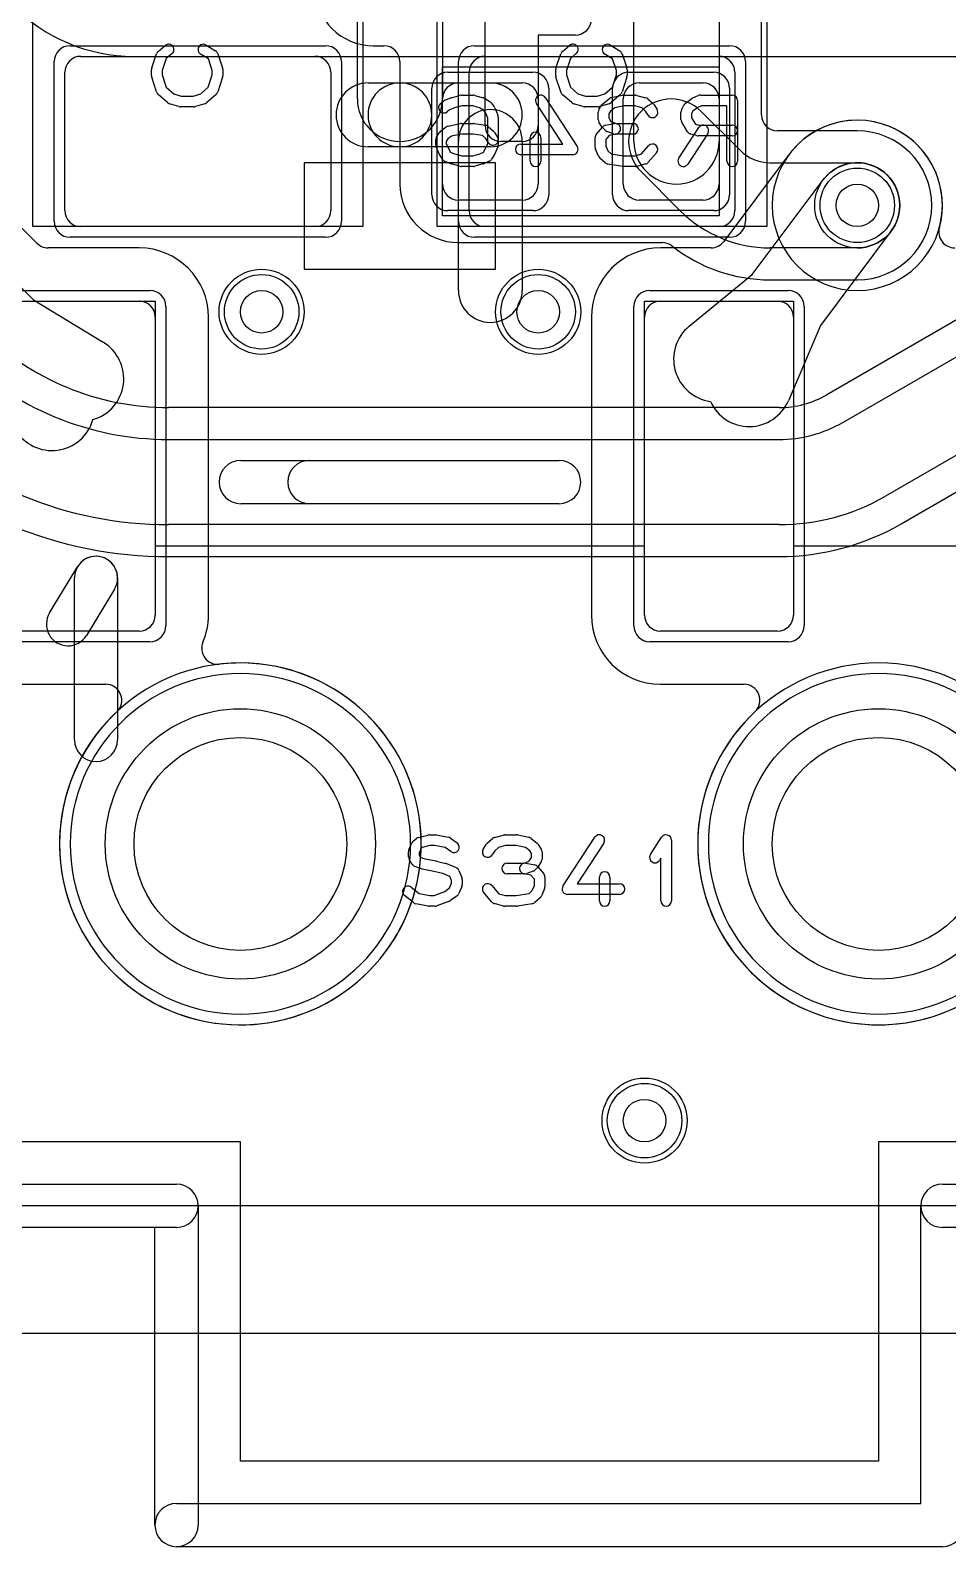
# Model space of a CAD drawing. Extents: x 0 to 20.5, y -1 to 20.
# Drawn here: x 4.11 to 8.43, y -1 to 6.12 of the extents above; entities that cross this region are included whole.
import ezdxf

# ---------------------------------------------------------------- set-up
doc = ezdxf.new("R2010")
doc.units = 0
for name, color, linetype in [('Hole', 1, 'CONTINUOUS'), ('L1', 3, 'CONTINUOUS'), ('L2', 3, 'CONTINUOUS'), ('L3', 3, 'CONTINUOUS'), ('L4', 3, 'CONTINUOUS'), ('MetalMask-A', 176, 'CONTINUOUS'), ('MetalMask-B', 176, 'CONTINUOUS'), ('Outline', 7, 'CONTINUOUS'), ('PartsArea-A', 111, 'CONTINUOUS'), ('PartsArea-B', 111, 'CONTINUOUS'), ('PartsSilk-A', 221, 'CONTINUOUS'), ('PartsSilk-B', 221, 'CONTINUOUS'), ('Resist-A', 2, 'CONTINUOUS'), ('Resist-B', 2, 'CONTINUOUS'), ('Silk-A', 140, 'CONTINUOUS')]:
    doc.layers.add(name, color=color, linetype=linetype)

msp = doc.modelspace()

# ---------------------------------------------------------------- linework, layer by layer
at = {"layer": 'Hole'}
for centre, radius in [((8, 5.3), 0.1), ((5.2, 4.8), 0.1), ((6.5, 4.8), 0.1), ((5.1, 2.3), 0.5), ((8.1, 2.3), 0.5), ((7, 1), 0.1)]:
    msp.add_circle(centre, radius, dxfattribs=at)
at = {"layer": 'L1'}
for p, q in [((4.35, 6), (5.45, 6)), ((4.6, 5.99996), (12.6, 5.99996)), ((6.25, 6), (7.35, 6)), ((4.275, 5.275), (4.275, 5.925)), ((5.525, 5.925), (5.525, 5.275)), ((6.175, 5.275), (6.175, 5.925)), ((7.425, 5.925), (7.425, 5.275)), ((6.3, 5.5), (5.4, 5.5)), ((5.4, 5.5), (5.4, 5)), ((6.3, 5), (6.3, 5.5)), ((7.67997, 5.54002), (7.37248, 5.13003)), ((4.14374, 5.122), (3.84928, 5.41646)), ((7.50649, 4.97532), (7.84, 5.42)), ((3.84142, 5.14142), (4.12735, 4.85549)), ((5.45, 5.2), (4.35, 5.2)), ((7.35, 5.2), (6.25, 5.2)), ((8.16, 5.18), (7.82649, 4.73532)), ((4.625, 5.10004), (4.19675, 5.10004)), ((7.3125, 5.10004), (7.075, 5.10004)), ((5.4, 5), (6.3, 5)), ((7.20976, 4.73196), (7.50649, 4.97532)), ((4.075, 4.85), (4.625, 4.85)), ((4.12735, 4.85549), (4.45552, 4.65655)), ((7.075, 4.85), (7.625, 4.85)), ((4.7, 4.775), (4.7, 3.375)), ((4.95004, 3.375), (4.95004, 4.775)), ((6.74996, 4.775), (6.74996, 3.375)), ((7, 3.375), (7, 4.775)), ((7.7, 4.775), (7.7, 3.375)), ((7.82649, 4.73532), (7.67596, 4.38232)), ((4.625, 3.3), (4.075, 3.3)), ((7.625, 3.3), (7.075, 3.3)), ((4.075, 3.04996), (4.46752, 3.04996)), ((7.075, 3.04996), (7.46752, 3.04996)), ((9.61276, 0.6), (3.58724, 0.6))]:
    msp.add_line(p, q, dxfattribs=at)
for centre in [(8, 5.3), (5.2, 4.8), (6.5, 4.8), (7, 1)]:
    msp.add_circle(centre, 0.2, dxfattribs=at)
for centre, radius, start, end in [((4.6, 6.8), 0.80004, 180, -90), ((4.35, 5.925), 0.075, 90, 180), ((5.45, 5.925), 0.075, 0, 90), ((6.25, 5.925), 0.075, 90, 180), ((7.35, 5.925), 0.075, 0, 90), ((8, 5.3), 0.40004, -15.255621, 143.130389), ((8, 5.3), 0.2, -36.869898, 143.130102), ((4.35, 5.275), 0.075, 180, -90), ((5.45, 5.275), 0.075, -90, 0), ((6.25, 5.275), 0.075, 180, -90), ((7.35, 5.275), 0.075, -90, 0), ((7.3125, 5.17501), 0.07497, -90, -36.866841), ((8.45827, 5.17501), 0.07497, 164.7422, -90), ((4.19675, 5.17501), 0.07497, -135, -90), ((4.625, 4.775), 0.32504, 0, 90), ((7.075, 4.775), 0.32504, 90, 180), ((4.625, 4.775), 0.075, 0, 90), ((7.075, 4.775), 0.075, 90, 180), ((7.625, 4.775), 0.075, 0, 90), ((7.33659, 4.57732), 0.2, 129.357335, -97.816518), ((4.35184, 4.48552), 0.2, -74.055391, 58.775118), ((7.49199, 4.46077), 0.2, -155.923778, -23.094941), ((4.21448, 4.34816), 0.2, -148.775361, -15.944609), ((4.625, 3.375), 0.075, -90, 0), ((4.625, 3.375), 0.32504, -22.979866, 0), ((7.075, 3.375), 0.32504, 180, -90), ((7.075, 3.375), 0.075, 180, -90), ((7.625, 3.375), 0.075, -90, 0), ((4.99327, 3.21883), 0.07497, 157.019172, -83.374547), ((5.1, 2.3), 0.85004, 133.138006, 96.625726), ((4.46752, 2.97499), 0.07497, -46.864685, 90), ((7.46752, 2.97499), 0.07497, -46.864685, 90), ((8.1, 2.3), 0.85004, 133.138006, 46.861994)]:
    msp.add_arc(centre, radius, start, end, dxfattribs=at)
at = {"layer": 'L2'}
msp.add_line((17.75653, 0.6), (2.24347, 0.6), dxfattribs=at)
for centre in [(5.2, 4.8), (6.5, 4.8), (7, 1)]:
    msp.add_circle(centre, 0.2, dxfattribs=at)
for centre, radius, start, end in [((8, 5.3), 0.40004, 90, -90), ((8, 5.3), 0.40004, -90, 90), ((5.1, 2.3), 0.80004, 90, -90), ((5.1, 2.3), 0.80004, -90, 90), ((8.1, 2.3), 0.80004, 90, -90), ((8.1, 2.3), 0.80004, -90, 90)]:
    msp.add_arc(centre, radius, start, end, dxfattribs=at)
at = {"layer": 'L3'}
msp.add_line((17.75653, 0.6), (2.24347, 0.6), dxfattribs=at)
for centre in [(5.2, 4.8), (6.5, 4.8), (7, 1)]:
    msp.add_circle(centre, 0.2, dxfattribs=at)
for centre, radius, start, end in [((8, 5.3), 0.40004, 90, -90), ((8, 5.3), 0.40004, -90, 90), ((5.1, 2.3), 0.80004, 90, -90), ((5.1, 2.3), 0.80004, -90, 90), ((8.1, 2.3), 0.80004, 90, -90), ((8.1, 2.3), 0.80004, -90, 90)]:
    msp.add_arc(centre, radius, start, end, dxfattribs=at)
at = {"layer": 'L4'}
for p, q in [((6.25004, 5.67497), (6.25004, 6.875)), ((7.55004, 5.72501), (7.55004, 6.875)), ((5.65, 5.8), (5.65, 6.6)), ((6.05, 6.6), (6.05, 5.8)), ((6.95, 5.6), (6.95, 6.6)), ((7.35, 6.6), (7.35, 5.6)), ((6.67499, 6.1), (6.5, 6.1)), ((6.5, 6.1), (6.5, 5.67497)), ((5.725, 6.04996), (5.77499, 6.04996)), ((5.84996, 5.97499), (5.84996, 5.4)), ((5.7, 5.875), (5.85, 5.875)), ((5.85, 5.875), (6.275, 5.875)), ((6.125, 5.875), (6.425, 5.875)), ((6.975, 5.875), (7.275, 5.875)), ((6.05, 5.4), (6.05, 5.8)), ((6.5, 5.8), (6.5, 5.4)), ((6.9, 5.4), (6.9, 5.8)), ((7.35, 5.8), (7.35, 5.4)), ((7.26642, 5.74142), (7.44927, 5.55858)), ((8, 5.65004), (7.62501, 5.65004)), ((5.85, 5.575), (5.7, 5.575)), ((6.275, 5.575), (5.85, 5.575)), ((6.125, 4.9), (6.125, 5.6)), ((6.42503, 5.6), (6.32501, 5.6)), ((6.425, 5.6), (6.425, 4.9)), ((7.59069, 5.5), (8, 5.5)), ((7.16642, 5.27574), (6.98358, 5.45858)), ((6.425, 5.325), (6.125, 5.325)), ((7.275, 5.325), (6.975, 5.325)), ((9.2178, 5.19596), (7.85704, 4.41032)), ((6.125, 5.12496), (7.08263, 5.12496)), ((8, 5.1), (7.59069, 5.1)), ((7.93205, 4.28038), (9.29282, 5.06603)), ((7.59069, 4.94996), (8, 4.94996)), ((9.49282, 4.71962), (8.13205, 3.93397)), ((8.20707, 3.80404), (9.56783, 4.58968)), ((7.63205, 4.35004), (4.76274, 4.35004)), ((4.76274, 4.2), (7.63205, 4.2)), ((7.63205, 3.8), (4.76274, 3.8)), ((4.76274, 3.64996), (7.63205, 3.64996)), ((9.77499, 0.6), (2.24347, 0.6))]:
    msp.add_line(p, q, dxfattribs=at)
for centre in [(8, 5.3), (5.2, 4.8), (6.5, 4.8), (7, 1)]:
    msp.add_circle(centre, 0.2, dxfattribs=at)
for centre, radius, start, end in [((5.725, 6.325), 0.27504, 180, -90), ((6.67499, 6.17497), 0.07497, -90, 0), ((5.77499, 5.97499), 0.07497, 0, 90), ((5.7, 5.725), 0.15, 90, -90), ((5.85, 5.725), 0.15, 90, -90), ((5.85, 5.725), 0.15, -90, 90), ((6.125, 5.8), 0.075, 90, 180), ((6.275, 5.725), 0.15, -90, 90), ((6.425, 5.8), 0.075, 0, 90), ((6.975, 5.8), 0.075, 90, 180), ((7.275, 5.8), 0.075, 0, 90), ((5.85, 5.8), 0.2, 180, 0), ((7.125, 5.6), 0.2, 45, -135), ((6.275, 5.6), 0.15, 0, 180), ((7.62501, 5.72501), 0.07497, 180, -90), ((6.32501, 5.67497), 0.07497, 180, -90), ((6.42503, 5.67497), 0.07497, -90, 0), ((8, 5.3), 0.35004, -90, 90), ((7.15, 5.6), 0.2, 180, 0), ((7.59069, 5.7), 0.2, -135, -90), ((8, 5.3), 0.2, -90, 90), ((6.125, 5.4), 0.27504, 180, -90), ((6.125, 5.4), 0.075, 180, -90), ((6.425, 5.4), 0.075, -90, 0), ((6.975, 5.4), 0.075, 180, -90), ((7.275, 5.4), 0.075, -90, 0), ((7.59069, 5.7), 0.6, -135.000675, -90), ((7.08263, 5.04999), 0.07497, 51.988282, 90), ((7.59069, 5.7), 0.75004, -128.011863, -90), ((6.275, 4.9), 0.15, 180, 0), ((4.76273, 5.60001), 1.24997, -134.999352, -89.999542), ((4.76274, 5.6), 1.4, -135, -90), ((7.63206, 4.8), 0.44996, -90.001273, -60.000204), ((4.76274, 5.6), 1.8, -135, -90), ((7.63205, 4.8), 0.6, -90, -60.000227), ((4.76274, 5.6), 1.95004, -135, -90), ((7.63205, 4.8), 1, -90, -60.000132), ((7.63205, 4.8), 1.15004, -90, -59.999904), ((5.1, 2.3), 0.85004, 90, -90), ((5.1, 2.3), 0.85004, -90, 90), ((8.1, 2.3), 0.85004, 90, -90), ((8.1, 2.3), 0.85004, -90, 90)]:
    msp.add_arc(centre, radius, start, end, dxfattribs=at)
at = {"layer": 'MetalMask-A'}
for p, q in [((4.35, 6), (5.45, 6)), ((6.25, 6), (7.35, 6)), ((4.275, 5.275), (4.275, 5.925)), ((5.525, 5.925), (5.525, 5.275)), ((6.175, 5.275), (6.175, 5.925)), ((7.425, 5.925), (7.425, 5.275)), ((5.45, 5.2), (4.35, 5.2)), ((7.35, 5.2), (6.25, 5.2)), ((4.075, 4.85), (4.625, 4.85)), ((7.075, 4.85), (7.625, 4.85)), ((4.7, 4.775), (4.7, 3.375)), ((7, 3.375), (7, 4.775)), ((7.7, 4.775), (7.7, 3.375)), ((4.625, 3.3), (4.075, 3.3)), ((7.625, 3.3), (7.075, 3.3))]:
    msp.add_line(p, q, dxfattribs=at)
for centre, start, end in [((4.35, 5.925), 90, 180), ((5.45, 5.925), 0, 90), ((6.25, 5.925), 90, 180), ((7.35, 5.925), 0, 90), ((4.35, 5.275), 180, -90), ((5.45, 5.275), -90, 0), ((6.25, 5.275), 180, -90), ((7.35, 5.275), -90, 0), ((4.625, 4.775), 0, 90), ((7.075, 4.775), 90, 180), ((7.625, 4.775), 0, 90), ((4.625, 3.375), -90, 0), ((7.075, 3.375), 180, -90), ((7.625, 3.375), -90, 0)]:
    msp.add_arc(centre, 0.075, start, end, dxfattribs=at)
at = {"layer": 'MetalMask-B'}
for p, q in [((6.125, 5.875), (6.425, 5.875)), ((6.975, 5.875), (7.275, 5.875)), ((6.05, 5.4), (6.05, 5.8)), ((6.5, 5.8), (6.5, 5.4)), ((6.9, 5.4), (6.9, 5.8)), ((7.35, 5.8), (7.35, 5.4)), ((6.425, 5.325), (6.125, 5.325)), ((7.275, 5.325), (6.975, 5.325))]:
    msp.add_line(p, q, dxfattribs=at)
for centre, start, end in [((6.125, 5.8), 90, 180), ((6.425, 5.8), 0, 90), ((6.975, 5.8), 90, 180), ((7.275, 5.8), 0, 90), ((6.125, 5.4), 180, -90), ((6.425, 5.4), -90, 0), ((6.975, 5.4), 180, -90), ((7.275, 5.4), -90, 0)]:
    msp.add_arc(centre, 0.075, start, end, dxfattribs=at)
at = {"layer": 'Outline'}
msp.add_line((18.05, 0), (1.95, 0), dxfattribs=at)
at = {"layer": 'PartsArea-A'}
for p, q in [((4.125, 5.2), (4.125, 7.8)), ((5.675, 7.8), (5.675, 5.2)), ((6.025, 5.2), (6.025, 7.8)), ((7.575, 7.8), (7.575, 5.2)), ((5.675, 5.2), (4.125, 5.2)), ((7.575, 5.2), (6.025, 5.2)), ((4, 4.85), (4.7, 4.85)), ((4.7, 4.85), (4.7, 3.7)), ((7, 3.7), (7, 4.85)), ((7, 4.85), (7.7, 4.85)), ((7.7, 4.85), (7.7, 3.7)), ((4.7, 3.7), (7, 3.7)), ((7.7, 3.7), (8.5, 3.7)), ((5.1, 0.9), (3.35, 0.9)), ((5.1, -0.6), (5.1, 0.9)), ((9.85, 0.9), (8.1, 0.9)), ((8.1, 0.9), (8.1, -0.6)), ((8.1, -0.6), (5.1, -0.6))]:
    msp.add_line(p, q, dxfattribs=at)
at = {"layer": 'PartsArea-B'}
for p, q in [((6.05, 5.95), (7.35, 5.95)), ((6.05, 5.25), (6.05, 5.95)), ((7.35, 5.95), (7.35, 5.25)), ((7.35, 5.25), (6.05, 5.25))]:
    msp.add_line(p, q, dxfattribs=at)
at = {"layer": 'PartsSilk-A'}
for p, q in [((4.68369, 5.9454), (4.70591, 6.01207)), ((4.71363, 6.02338), (4.74696, 6.05115)), ((4.7511, 5.98952), (4.73241, 5.93344)), ((4.77896, 6.01273), (4.7511, 5.98952)), ((4.9495, 5.98773), (4.91268, 6.01074)), ((4.93918, 6.05314), (4.98362, 6.02537)), ((4.96759, 5.93344), (4.9495, 5.98773)), ((4.99409, 6.01207), (5.01631, 5.9454)), ((6.58369, 5.9454), (6.60591, 6.01207)), ((6.61363, 6.02338), (6.64696, 6.05115)), ((6.6511, 5.98952), (6.63241, 5.93344)), ((6.67896, 6.01273), (6.6511, 5.98952)), ((6.8495, 5.98773), (6.81268, 6.01074)), ((6.83918, 6.05314), (6.88362, 6.02537)), ((6.86759, 5.93344), (6.8495, 5.98773)), ((6.89409, 6.01207), (6.91631, 5.9454)), ((4.68241, 5.90972), (4.68241, 5.9375)), ((4.73241, 5.93344), (4.73241, 5.91362)), ((4.73241, 5.91362), (4.75132, 5.85452)), ((4.94868, 5.85452), (4.96759, 5.91362)), ((4.96759, 5.91362), (4.96759, 5.93344)), ((5.01759, 5.9375), (5.01759, 5.90972)), ((6.58241, 5.90972), (6.58241, 5.9375)), ((6.63241, 5.93344), (6.63241, 5.91362)), ((6.63241, 5.91362), (6.65132, 5.85452)), ((6.84868, 5.85452), (6.86759, 5.91362)), ((6.86759, 5.91362), (6.86759, 5.93344)), ((6.91759, 5.9375), (6.91759, 5.90972)), ((4.70582, 5.83266), (4.6836, 5.9021)), ((4.75132, 5.85452), (4.78656, 5.82368)), ((4.91344, 5.82368), (4.94868, 5.85452)), ((5.0164, 5.9021), (4.99418, 5.83266)), ((6.60582, 5.83266), (6.5836, 5.9021)), ((6.65132, 5.85452), (6.68656, 5.82368)), ((6.81344, 5.82368), (6.84868, 5.85452)), ((6.9164, 5.9021), (6.89418, 5.83266)), ((4.75761, 5.78258), (4.71317, 5.82147)), ((4.81106, 5.76364), (4.76661, 5.77753)), ((4.78656, 5.82368), (4.82234, 5.8125)), ((4.82234, 5.8125), (4.87766, 5.8125)), ((4.87766, 5.8125), (4.91344, 5.82368)), ((4.93339, 5.77753), (4.88894, 5.76364)), ((4.98683, 5.82147), (4.94239, 5.78258)), ((6.65761, 5.78258), (6.61317, 5.82147)), ((6.71106, 5.76364), (6.66661, 5.77753)), ((6.68656, 5.82368), (6.72234, 5.8125)), ((6.72234, 5.8125), (6.77766, 5.8125)), ((6.77766, 5.8125), (6.81344, 5.82368)), ((6.83339, 5.77753), (6.78894, 5.76364)), ((6.88683, 5.82147), (6.84239, 5.78258)), ((4.88148, 5.7625), (4.81852, 5.7625)), ((6.78148, 5.7625), (6.71852, 5.7625)), ((5.1016, 4.1016), (6.5984, 4.1016)), ((6.5984, 3.8984), (5.1016, 3.8984)), ((4.20298, 3.38487), (4.33439, 3.60222)), ((4.31973, 2.78892), (4.31973, 3.54965)), ((4.50827, 3.49708), (4.37686, 3.27973)), ((4.52293, 3.54965), (4.52293, 2.78892)), ((5.8922, 2.27166), (5.90609, 2.30499)), ((5.91355, 2.31489), (5.92744, 2.326)), ((5.937, 2.33073), (5.98144, 2.34184)), ((5.94978, 2.27984), (5.94028, 2.25704)), ((5.95442, 2.28355), (5.94978, 2.27984)), ((5.99058, 2.29259), (5.95442, 2.28355)), ((5.9875, 2.34259), (6.01528, 2.34259)), ((6.01292, 2.29259), (5.99058, 2.29259)), ((6.06343, 2.28297), (6.01292, 2.29259)), ((6.01996, 2.34215), (6.07829, 2.33104)), ((6.08947, 2.26404), (6.06343, 2.28297)), ((6.08831, 2.3267), (6.11887, 2.30448)), ((6.2413, 2.27529), (6.25519, 2.29751)), ((6.25978, 2.30295), (6.28478, 2.32517)), ((6.29495, 2.33064), (6.33662, 2.34175)), ((6.31356, 2.28385), (6.29568, 2.26796)), ((6.34634, 2.29259), (6.31356, 2.28385)), ((6.34306, 2.34259), (6.39861, 2.34259)), ((6.39601, 2.29259), (6.34634, 2.29259)), ((6.44042, 2.28324), (6.39601, 2.29259)), ((6.40376, 2.34205), (6.45654, 2.33094)), ((6.46023, 2.2674), (6.44042, 2.28324)), ((6.46701, 2.326), (6.49479, 2.30378)), ((6.50037, 2.29751), (6.51426, 2.27529)), ((6.61657, 2.10163), (6.76657, 2.33126)), ((6.80843, 2.30392), (6.68369, 2.11296)), ((7.02763, 2.2497), (7.08041, 2.33118)), ((7.12639, 2.31759), (7.12639, 2.03241)), ((5.89028, 2.23981), (5.89028, 2.26204)), ((5.90797, 2.20434), (5.89408, 2.22656)), ((5.94028, 2.25704), (5.94028, 2.24698)), ((5.94028, 2.24698), (5.94581, 2.23814)), ((5.94581, 2.23814), (5.96648, 2.23062)), ((5.96648, 2.23062), (6.02018, 2.21988)), ((6.02134, 2.21962), (6.06578, 2.20851)), ((6.29568, 2.26796), (6.2837, 2.24879)), ((6.35417, 2.20926), (6.4331, 2.20926)), ((6.4331, 2.20926), (6.4543, 2.21697)), ((6.44188, 2.20887), (6.48355, 2.20146)), ((6.4543, 2.21697), (6.45948, 2.22215)), ((6.45948, 2.22215), (6.46806, 2.23587)), ((6.46806, 2.25487), (6.46023, 2.2674)), ((6.46806, 2.23587), (6.46806, 2.25487)), ((6.51426, 2.21545), (6.50037, 2.19323)), ((6.51806, 2.26204), (6.51806, 2.2287)), ((7.07639, 2.23301), (7.06959, 2.22252)), ((7.07639, 2.03241), (7.07639, 2.23301)), ((5.95118, 2.18299), (5.92063, 2.1941)), ((6.00979, 2.17097), (5.95482, 2.18197)), ((6.05184, 2.16046), (6.00979, 2.17097)), ((6.08505, 2.14662), (6.05184, 2.16046)), ((6.06934, 2.20734), (6.11379, 2.18882)), ((6.09306, 2.12741), (6.08505, 2.14662)), ((6.12725, 2.17536), (6.14114, 2.14203)), ((6.4375, 2.15926), (6.35417, 2.15926)), ((6.46581, 2.15383), (6.43312, 2.15965)), ((6.4766, 2.17187), (6.44604, 2.16076)), ((6.48194, 2.13447), (6.46581, 2.15383)), ((6.49685, 2.1888), (6.48574, 2.17769)), ((6.49838, 2.19285), (6.52615, 2.15952)), ((6.53194, 2.14352), (6.53194, 2.09907)), ((6.7875, 2.03241), (6.7875, 2.14352)), ((6.8375, 2.14352), (6.8375, 2.03241)), ((5.90312, 2.09637), (5.93994, 2.06692)), ((5.93994, 2.06692), (5.98986, 2.05741)), ((6.01068, 2.05741), (6.0616, 2.07681)), ((6.0616, 2.07681), (6.08379, 2.09294)), ((6.08379, 2.09294), (6.09306, 2.11519)), ((6.09306, 2.11519), (6.09306, 2.12741)), ((6.14114, 2.10058), (6.12725, 2.06724)), ((6.14306, 2.13241), (6.14306, 2.11019)), ((6.28258, 2.02706), (6.24369, 2.0715)), ((6.28131, 2.10442), (6.31519, 2.06571)), ((6.39662, 2.05741), (6.45691, 2.06705)), ((6.45691, 2.06705), (6.47218, 2.08063)), ((6.47218, 2.08063), (6.48194, 2.10407)), ((6.48194, 2.10407), (6.48194, 2.13447)), ((6.53002, 2.08946), (6.51614, 2.05613)), ((6.68369, 2.11296), (6.88194, 2.11296)), ((5.91355, 2.024), (5.87188, 2.05733)), ((5.98282, 2.00785), (5.92449, 2.01896)), ((6.01528, 2.00741), (5.9875, 2.00741)), ((5.98986, 2.05741), (6.01068, 2.05741)), ((6.08251, 2.03127), (6.02418, 2.00905)), ((6.11887, 2.05663), (6.08831, 2.03441)), ((6.33662, 2.00825), (6.29495, 2.01936)), ((6.31519, 2.06571), (6.34634, 2.05741)), ((6.39861, 2.00741), (6.34306, 2.00741)), ((6.34634, 2.05741), (6.39662, 2.05741)), ((6.47201, 2.01883), (6.40256, 2.00772)), ((6.50967, 2.04705), (6.48467, 2.02483)), ((6.88194, 2.06296), (6.6375, 2.06296)), ((3.6236, 0.7016), (4.8, 0.7016)), ((8.4, 0.7016), (9.5764, 0.7016)), ((4.9016, 0.6), (4.9016, -0.9)), ((8.2984, -0.7984), (8.2984, 0.6)), ((4.6984, 0.4984), (3.6236, 0.4984)), ((4.6984, -0.9), (4.6984, 0.4984)), ((4.8, -0.7984), (8.2984, -0.7984)), ((8.4, -1.0016), (4.8, -1.0016))]:
    msp.add_line(p, q, dxfattribs=at)
for centre, radius, start, end in [((4.76296, 6.03194), 0.025, -50.209101, 129.800498), ((4.92593, 6.03194), 0.025, 57.994617, -122.000747), ((6.66296, 6.03194), 0.025, -50.209101, 129.800498), ((6.82593, 6.03194), 0.025, 57.994617, -122.000747), ((4.72963, 6.00417), 0.025, 129.790899, 161.579545), ((4.97037, 6.00417), 0.025, 18.420455, 57.994617), ((6.62963, 6.00417), 0.025, 129.790899, 161.579545), ((6.87037, 6.00417), 0.025, 18.420455, 57.994617), ((4.70741, 5.9375), 0.025, 161.579545, 180), ((4.99259, 5.9375), 0.025, 0, 18.420455), ((6.60741, 5.9375), 0.025, 161.579545, 180), ((6.89259, 5.9375), 0.025, 0, 18.420455), ((4.70741, 5.90972), 0.025, 180, -162.253582), ((4.99259, 5.90972), 0.025, -17.746418, 0), ((6.60741, 5.90972), 0.025, 180, -162.253582), ((6.89259, 5.90972), 0.025, -17.746418, 0), ((4.72963, 5.84028), 0.025, -162.253582, -131.188082), ((4.77407, 5.80139), 0.025, -131.188082, -107.362228), ((4.92593, 5.80139), 0.025, -72.637772, -48.811918), ((4.97037, 5.84028), 0.025, -48.811918, -17.746418), ((6.62963, 5.84028), 0.025, -162.253582, -131.188082), ((6.67407, 5.80139), 0.025, -131.188082, -107.362228), ((6.82593, 5.80139), 0.025, -72.637772, -48.811918), ((6.87037, 5.84028), 0.025, -48.811918, -17.746418), ((4.81852, 5.7875), 0.025, -107.362228, -90), ((4.88148, 5.7875), 0.025, -90, -72.637772), ((6.71852, 5.7875), 0.025, -107.362228, -90), ((6.78148, 5.7875), 0.025, -90, -72.637772), ((5.1016, 4), 0.1016, 90, -90), ((6.5984, 4), 0.1016, -90, 90), ((4.42133, 3.54965), 0.1016, 0, 180), ((4.42133, 3.54965), 0.1016, -31.16009, 148.842805), ((4.28992, 3.3323), 0.1016, 148.83991, -31.157195), ((4.42133, 2.78892), 0.1016, 180, 0), ((5.92917, 2.29537), 0.025, 128.666967, 157.373085), ((5.94306, 2.30648), 0.025, 104.030684, 128.666967), ((5.9875, 2.31759), 0.025, 90, 104.030684), ((6.01528, 2.31759), 0.025, 79.211414, 90), ((6.07361, 2.30648), 0.025, 53.982737, 79.211414), ((6.10417, 2.28426), 0.025, -126.017263, 53.979316), ((6.27639, 2.28426), 0.025, 131.627831, 147.989981), ((6.30139, 2.30648), 0.025, 104.925513, 131.630694), ((6.34306, 2.31759), 0.025, 90, 104.92885), ((6.39861, 2.31759), 0.025, 78.110161, 90), ((6.45139, 2.30648), 0.025, 51.333033, 78.112983), ((6.47917, 2.28426), 0.025, 32.005383, 51.345223), ((6.7875, 2.31759), 0.025, -33.149737, 146.846436), ((7.10139, 2.31759), 0.025, 0, 147.066193), ((5.91528, 2.26204), 0.025, 157.373085, 180), ((5.91528, 2.23981), 0.025, 180, -147.994617), ((6.01528, 2.19537), 0.025, 75.969316, 78.692051), ((6.05972, 2.18426), 0.025, 67.373085, 75.963757), ((6.2625, 2.26204), 0.025, 147.994617, -32.010019), ((6.35417, 2.18426), 0.025, 90, -90), ((6.4375, 2.18426), 0.025, 79.908369, -100.083264), ((6.49306, 2.26204), 0.025, 0, 32.010019), ((6.49306, 2.2287), 0.025, -32.005383, 0), ((7.04861, 2.23611), 0.025, 147.066457, -32.933807), ((5.92917, 2.21759), 0.025, -147.994617, -109.97919), ((5.95972, 2.20648), 0.025, -109.97919, -101.305437), ((6.10417, 2.16574), 0.025, 22.626915, 67.38105), ((6.11806, 2.13241), 0.025, 0, 22.623527), ((6.4375, 2.18426), 0.025, -90, -70.02141), ((6.46806, 2.19537), 0.025, -70.02864, -45), ((6.47917, 2.17685), 0.025, 39.790899, 79.916736), ((6.47917, 2.20648), 0.025, -45, -32.010019), ((6.50694, 2.14352), 0.025, 0, 39.800498), ((6.8125, 2.14352), 0.025, 0, 180), ((5.8875, 2.07685), 0.025, 51.333033, -128.654777), ((6.10417, 2.07685), 0.025, -53.982737, -22.617424), ((6.11806, 2.11019), 0.025, -22.605762, 0), ((6.2625, 2.08796), 0.025, 41.188082, -138.810424), ((6.50694, 2.09907), 0.025, -22.605762, 0), ((6.6375, 2.08796), 0.025, 146.850263, -90), ((6.88194, 2.08796), 0.025, -90, 90), ((5.92917, 2.04352), 0.025, -128.666967, -100.783847), ((5.9875, 2.03241), 0.025, -100.788586, -90), ((6.01528, 2.03241), 0.025, -90, -69.146359), ((6.07361, 2.05463), 0.025, -69.143502, -53.979316), ((6.30139, 2.04352), 0.025, -138.811918, -104.92885), ((6.34306, 2.03241), 0.025, -104.925513, -90), ((6.39861, 2.03241), 0.025, -90, -80.911332), ((6.46806, 2.04352), 0.025, -80.910628, -48.369306), ((6.49306, 2.06574), 0.025, -48.372169, -22.608878), ((6.8125, 2.03241), 0.025, 180, 0), ((7.10139, 2.03241), 0.025, 180, 0), ((4.8, 0.6), 0.1016, 0, 90), ((8.4, 0.6), 0.1016, 90, 180), ((4.8, -0.9), 0.1016, 90, -90), ((4.8, -0.9), 0.1016, 180, 0), ((8.4, -0.9), 0.1016, -90, 0)]:
    msp.add_arc(centre, radius, start, end, dxfattribs=at)
at = {"layer": 'PartsSilk-B'}
for p, q in [((6.04132, 5.77878), (6.05521, 5.78989)), ((6.06155, 5.79358), (6.08933, 5.80469)), ((6.09174, 5.80552), (6.13063, 5.81663)), ((6.1375, 5.81759), (6.19583, 5.81759)), ((6.2027, 5.81663), (6.24159, 5.80552)), ((6.24746, 5.80299), (6.27246, 5.78818)), ((6.27972, 5.78167), (6.29361, 5.76315)), ((6.61631, 5.58796), (6.49157, 5.77892)), ((6.53343, 5.80626), (6.68343, 5.57663)), ((6.78574, 5.75029), (6.79963, 5.77251)), ((6.80521, 5.77878), (6.83299, 5.801)), ((6.84346, 5.80594), (6.89624, 5.81705)), ((6.90139, 5.81759), (6.95694, 5.81759)), ((6.96338, 5.81675), (7.00505, 5.80564)), ((7.01522, 5.80017), (7.04022, 5.77795)), ((7.04481, 5.77251), (7.0587, 5.75029)), ((7.17347, 5.74822), (7.18458, 5.77044)), ((7.19224, 5.77948), (7.2228, 5.8017)), ((7.22735, 5.80433), (7.25235, 5.81544)), ((7.2625, 5.81759), (7.4125, 5.81759)), ((7.4375, 5.79259), (7.4375, 5.50741)), ((6.08355, 5.74853), (6.07256, 5.73974)), ((6.10671, 5.75779), (6.08355, 5.74853)), ((6.141, 5.76759), (6.10671, 5.75779)), ((6.19233, 5.76759), (6.141, 5.76759)), ((6.22475, 5.75833), (6.19233, 5.76759)), ((6.2427, 5.74769), (6.22475, 5.75833)), ((6.25173, 5.73565), (6.2427, 5.74769)), ((6.2625, 5.70981), (6.25173, 5.73565)), ((6.2625, 5.59019), (6.2625, 5.70981)), ((6.29669, 5.75776), (6.31058, 5.72442)), ((6.3125, 5.71481), (6.3125, 5.58519)), ((6.78194, 5.7037), (6.78194, 5.73704)), ((6.83977, 5.7424), (6.83194, 5.72987)), ((6.83194, 5.72987), (6.83194, 5.71087)), ((6.83194, 5.71087), (6.84052, 5.69715)), ((6.85958, 5.75824), (6.83977, 5.7424)), ((6.90399, 5.76759), (6.85958, 5.75824)), ((6.95366, 5.76759), (6.90399, 5.76759)), ((6.98644, 5.75885), (6.95366, 5.76759)), ((7.00432, 5.74296), (6.98644, 5.75885)), ((7.0163, 5.72379), (7.00432, 5.74296)), ((7.17083, 5.7037), (7.17083, 5.73704)), ((7.22657, 5.74263), (7.22083, 5.73114)), ((7.22083, 5.73114), (7.22083, 5.71087)), ((7.22083, 5.71087), (7.23958, 5.68087)), ((7.25007, 5.75971), (7.22657, 5.74263)), ((7.2678, 5.76759), (7.25007, 5.75971)), ((7.3875, 5.76759), (7.2678, 5.76759)), ((7.3875, 5.50741), (7.3875, 5.76759)), ((6.02186, 5.62065), (6.03574, 5.64287)), ((6.04206, 5.64972), (6.06706, 5.66824)), ((6.07704, 5.67266), (6.1326, 5.68377)), ((6.13998, 5.63426), (6.09233, 5.62473)), ((6.1375, 5.68426), (6.19583, 5.68426)), ((6.19408, 5.63426), (6.13998, 5.63426)), ((6.23765, 5.62814), (6.19408, 5.63426)), ((6.19931, 5.68402), (6.25209, 5.67661)), ((6.25432, 5.61333), (6.23765, 5.62814)), ((6.26522, 5.67054), (6.29022, 5.64832)), ((6.29481, 5.64288), (6.3087, 5.62066)), ((6.77385, 5.63452), (6.80162, 5.66785)), ((6.79963, 5.66823), (6.78574, 5.69045)), ((6.81426, 5.65269), (6.80315, 5.6638)), ((6.81645, 5.67646), (6.85812, 5.68387)), ((6.83419, 5.62883), (6.81806, 5.60947)), ((6.85396, 5.63576), (6.8234, 5.64687)), ((6.86688, 5.63465), (6.83419, 5.62883)), ((6.84052, 5.69715), (6.8457, 5.69197)), ((6.8457, 5.69197), (6.8669, 5.68426)), ((6.94583, 5.63426), (6.8625, 5.63426)), ((6.8669, 5.68426), (6.94583, 5.68426)), ((7.16102, 5.52109), (7.25547, 5.66553)), ((7.20241, 5.64601), (7.17463, 5.69045)), ((7.29731, 5.63817), (7.20286, 5.49373)), ((7.24495, 5.62769), (7.21717, 5.6351)), ((7.23958, 5.68087), (7.25467, 5.67685)), ((7.25467, 5.67685), (7.4125, 5.67685)), ((6.01806, 5.58519), (6.01806, 5.60741)), ((6.03386, 5.54224), (6.01998, 5.57558)), ((6.07563, 5.61236), (6.06806, 5.60024)), ((6.06806, 5.60024), (6.06806, 5.59019)), ((6.06806, 5.59019), (6.07923, 5.56336)), ((6.09233, 5.62473), (6.07563, 5.61236)), ((6.07923, 5.56336), (6.0877, 5.54981)), ((6.24258, 5.54937), (6.25132, 5.56336)), ((6.25132, 5.56336), (6.2625, 5.59019)), ((6.2663, 5.59416), (6.25432, 5.61333)), ((6.31058, 5.57558), (6.29669, 5.54224)), ((6.41806, 5.58796), (6.61631, 5.58796)), ((6.4625, 5.50741), (6.4625, 5.61852)), ((6.5125, 5.61852), (6.5125, 5.50741)), ((6.76806, 5.57407), (6.76806, 5.61852)), ((6.78386, 5.53113), (6.76998, 5.56446)), ((6.81806, 5.60947), (6.81806, 5.57907)), ((6.81806, 5.57907), (6.82782, 5.55563)), ((6.98481, 5.54071), (7.01869, 5.57942)), ((7.4125, 5.62685), (7.25139, 5.62685)), ((6.04963, 5.51638), (6.03574, 5.5386)), ((6.08933, 5.49531), (6.06155, 5.50642)), ((6.0877, 5.54981), (6.10671, 5.54221)), ((6.13063, 5.48337), (6.09174, 5.49448)), ((6.10671, 5.54221), (6.141, 5.53241)), ((6.141, 5.53241), (6.19233, 5.53241)), ((6.19233, 5.53241), (6.22617, 5.54208)), ((6.24159, 5.49448), (6.2027, 5.48337)), ((6.22617, 5.54208), (6.24258, 5.54937)), ((6.26987, 5.50678), (6.24487, 5.49567)), ((6.29481, 5.5386), (6.28092, 5.51638)), ((6.6625, 5.53796), (6.41806, 5.53796)), ((6.81533, 5.49983), (6.79033, 5.52205)), ((6.82782, 5.55563), (6.84309, 5.54205)), ((6.89744, 5.48272), (6.82799, 5.49383)), ((6.84309, 5.54205), (6.90338, 5.53241)), ((6.90338, 5.53241), (6.95366, 5.53241)), ((6.95366, 5.53241), (6.98481, 5.54071)), ((7.00505, 5.49436), (6.96338, 5.48325)), ((7.05631, 5.5465), (7.01742, 5.50206)), ((6.19583, 5.48241), (6.1375, 5.48241)), ((6.95694, 5.48241), (6.90139, 5.48241))]:
    msp.add_line(p, q, dxfattribs=at)
for centre, start, end in [((6.05694, 5.75926), 128.666967, -51.345223), ((6.07083, 5.77037), 111.792897, 128.654777), ((6.09861, 5.78148), 105.948544, 111.797853), ((6.1375, 5.79259), 90, 105.94345), ((6.19583, 5.79259), 74.051456, 90), ((6.23472, 5.78148), 59.362476, 74.05655), ((6.25972, 5.76667), 36.869898, 59.3575), ((6.5125, 5.79259), 33.149737, -146.846436), ((6.82083, 5.75926), 128.666967, 147.994617), ((6.84861, 5.78148), 101.889839, 128.666967), ((6.90139, 5.79259), 90, 101.889839), ((6.95694, 5.79259), 75.074487, 90), ((6.99861, 5.78148), 48.372169, 75.074487), ((7.02361, 5.75926), 32.005383, 48.37217), ((7.20694, 5.75926), 126.017263, 153.434949), ((7.2375, 5.78148), 113.950855, 126.017263), ((7.2625, 5.79259), 90, 113.950855), ((7.4125, 5.79259), 0, 90), ((6.27361, 5.74815), 22.605762, 36.869898), ((6.2875, 5.71481), 0, 22.617424), ((6.80694, 5.73704), 147.994617, 180), ((6.80694, 5.7037), 180, -147.994617), ((7.0375, 5.73704), -147.994617, 32.010019), ((7.19583, 5.73704), 153.434949, 180), ((7.19583, 5.7037), 180, -147.994617), ((6.05694, 5.62963), 126.526127, 148.008526), ((6.08194, 5.64815), 101.305437, 126.531048), ((6.1375, 5.65926), 90, 101.307949), ((6.19583, 5.65926), 81.999526, 90), ((6.24861, 5.65185), 48.372169, 82.008245), ((6.27361, 5.62963), 32.005383, 48.369306), ((6.4875, 5.61852), 0, 180), ((6.79306, 5.61852), 140.209101, 180), ((6.82083, 5.68148), -147.994617, -135), ((6.82083, 5.65185), 100.091631, 140.209101), ((6.83194, 5.67037), -135, -109.97136), ((6.8625, 5.65926), -109.97136, -90), ((6.8625, 5.65926), -79.908369, 100.083264), ((6.94583, 5.65926), -90, 90), ((7.22361, 5.65926), -147.994617, -104.925513), ((7.27639, 5.65185), -33.181463, 146.819137), ((7.4125, 5.65185), -90, 90), ((6.04306, 5.60741), 148.014056, 180), ((6.04306, 5.58519), 180, -157.397221), ((6.2875, 5.60741), -147.994617, 32.010019), ((6.2875, 5.58519), -22.605762, 0), ((6.41806, 5.56296), 90, -90), ((6.6625, 5.56296), -90, 33.153564), ((6.79306, 5.57407), 180, -157.394238), ((7.0375, 5.56296), -41.188082, 138.810424), ((7.25139, 5.65185), -104.925513, -90), ((6.05694, 5.55185), -157.394238, -147.989981), ((6.07083, 5.52963), -147.994617, -111.797853), ((6.09861, 5.51852), -111.792897, -105.94345), ((6.23472, 5.51852), -74.051456, -66.039637), ((6.25972, 5.52963), -66.049145, -32.010019), ((6.27361, 5.55185), -32.005383, -22.617424), ((6.4875, 5.50741), 180, 0), ((6.80694, 5.54074), -157.394238, -131.62783), ((6.83194, 5.51852), -131.627831, -99.089372), ((6.99861, 5.51852), -75.074487, -41.188082), ((7.18194, 5.50741), 146.818537, -33.180863), ((7.4125, 5.50741), 180, 0), ((6.1375, 5.50741), -105.948544, -90), ((6.19583, 5.50741), -90, -74.05655), ((6.90139, 5.50741), -99.089372, -90), ((6.95694, 5.50741), -90, -75.074487)]:
    msp.add_arc(centre, 0.025, start, end, dxfattribs=at)
at = {"layer": 'Resist-A'}
for p, q in [((4.3, 6.05), (5.5, 6.05)), ((6.2, 6.05), (7.4, 6.05)), ((4.225, 5.225), (4.225, 5.975)), ((5.575, 5.975), (5.575, 5.225)), ((6.125, 5.225), (6.125, 5.975)), ((7.475, 5.975), (7.475, 5.225)), ((5.5, 5.15), (4.3, 5.15)), ((7.4, 5.15), (6.2, 5.15)), ((4.025, 4.9), (4.675, 4.9)), ((7.025, 4.9), (7.675, 4.9)), ((4.75, 4.825), (4.75, 3.325)), ((6.95, 3.325), (6.95, 4.825)), ((7.75, 4.825), (7.75, 3.325)), ((4.675, 3.25), (4.025, 3.25)), ((7.675, 3.25), (7.025, 3.25))]:
    msp.add_line(p, q, dxfattribs=at)
for centre, radius in [((8, 5.3), 0.175), ((5.2, 4.8), 0.175), ((6.5, 4.8), 0.175), ((5.1, 2.3), 0.635), ((8.1, 2.3), 0.635), ((7, 1), 0.175)]:
    msp.add_circle(centre, radius, dxfattribs=at)
for centre, start, end in [((4.3, 5.975), 90, 180), ((5.5, 5.975), 0, 90), ((6.2, 5.975), 90, 180), ((7.4, 5.975), 0, 90), ((4.3, 5.225), 180, -90), ((5.5, 5.225), -90, 0), ((6.2, 5.225), 180, -90), ((7.4, 5.225), -90, 0), ((4.675, 4.825), 0, 90), ((7.025, 4.825), 90, 180), ((7.675, 4.825), 0, 90), ((4.675, 3.325), -90, 0), ((7.025, 3.325), 180, -90), ((7.675, 3.325), -90, 0)]:
    msp.add_arc(centre, 0.075, start, end, dxfattribs=at)
at = {"layer": 'Resist-B'}
for p, q in [((6.075, 5.925), (6.475, 5.925)), ((6.925, 5.925), (7.325, 5.925)), ((6, 5.35), (6, 5.85)), ((6.55, 5.85), (6.55, 5.35)), ((6.85, 5.35), (6.85, 5.85)), ((7.4, 5.85), (7.4, 5.35)), ((6.475, 5.275), (6.075, 5.275)), ((7.325, 5.275), (6.925, 5.275))]:
    msp.add_line(p, q, dxfattribs=at)
for centre, radius in [((8, 5.3), 0.175), ((5.2, 4.8), 0.175), ((6.5, 4.8), 0.175), ((5.1, 2.3), 0.635), ((8.1, 2.3), 0.635), ((7, 1), 0.175)]:
    msp.add_circle(centre, radius, dxfattribs=at)
for centre, start, end in [((6.075, 5.85), 90, 180), ((6.475, 5.85), 0, 90), ((6.925, 5.85), 90, 180), ((7.325, 5.85), 0, 90), ((6.075, 5.35), 180, -90), ((6.475, 5.35), -90, 0), ((6.925, 5.35), 180, -90), ((7.325, 5.35), -90, 0)]:
    msp.add_arc(centre, 0.075, start, end, dxfattribs=at)
at = {"layer": 'Silk-A'}
for p, q in [((5.42453, 4.1016), (6.5984, 4.1016)), ((6.5984, 3.8984), (5.42453, 3.8984)), ((3.6236, 0.7016), (4.8, 0.7016)), ((8.4, 0.7016), (9.5764, 0.7016)), ((4.8, 0.4984), (3.6236, 0.4984)), ((9.5764, 0.4984), (8.4, 0.4984))]:
    msp.add_line(p, q, dxfattribs=at)
for centre, start, end in [((5.42453, 4), 90, -90), ((6.5984, 4), -90, 90), ((4.8, 0.6), -90, 90), ((8.4, 0.6), 90, -90)]:
    msp.add_arc(centre, 0.1016, start, end, dxfattribs=at)

doc.saveas('drawing.dxf')
